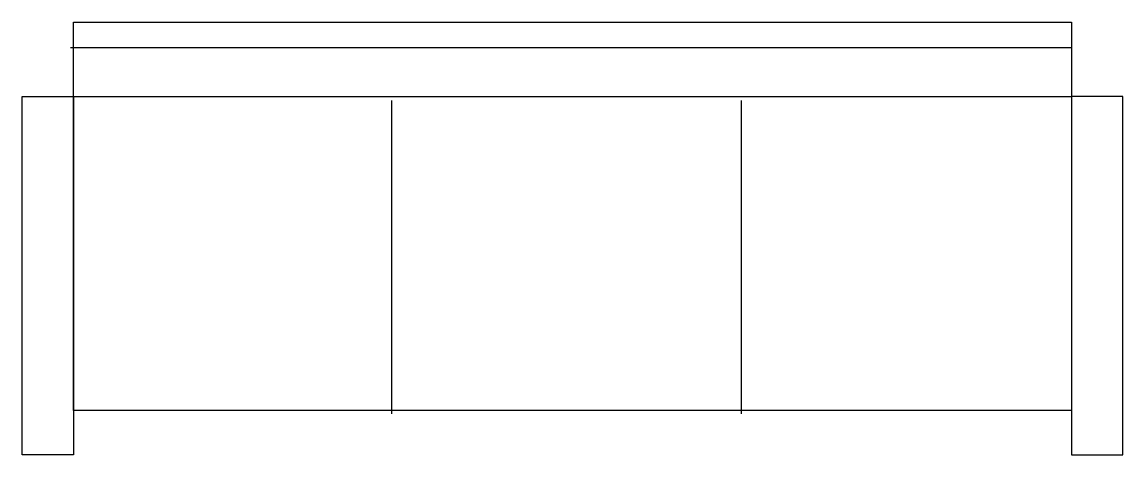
# Model space of a CAD drawing. Extents: x 20178 to 22164, y 7851 to 8631.
import ezdxf

# ---------------------------------------------------------------- set-up
doc = ezdxf.new("R2010")
doc.units = 0
doc.header["$MEASUREMENT"] = 0
doc.layers.get('0').update_dxf_attribs({"linetype": 'CONTINUOUS'})

msp = doc.modelspace()

# ---------------------------------------------------------------- linework, layer by layer
at = {"color": 2, "linetype": 'CONTINUOUS'}
for p, q in [((20265.4, 8585.3), (22070.9, 8585.3)), ((20844.6, 8490), (20844.6, 7925.7)), ((21475.1, 8490), (21475.1, 7925.7))]:
    msp.add_line(p, q, dxfattribs=at)
at = {"color": 4, "linetype": 'CONTINUOUS'}
msp.add_line((20265.4, 8497.3), (22070.9, 8497.3), dxfattribs=at)
for points in [[(20270.9, 7931.4), (20270.9, 8631.4), (22070.9, 8631.4), (22070.9, 7931.4)], [(20178.2, 7851.4), (20178.2, 8497.3), (20270.9, 8497.3), (20270.9, 7851.4)], [(22163.5, 7851.4), (22163.5, 8497.3), (22070.9, 8497.3), (22070.9, 7851.4)]]:
    msp.add_lwpolyline(points, close=True, dxfattribs=at)

# ---------------------------------------------------------------- texts
at = {"width": 0.8, "flags": 9}
for tag, s in [('YSIZE', '780'), ('XSIZE', '1985')]:
    msp.add_attdef(tag, (21170.9, 7931.4), s, height=0.5, dxfattribs=at)

doc.saveas('drawing.dxf')
